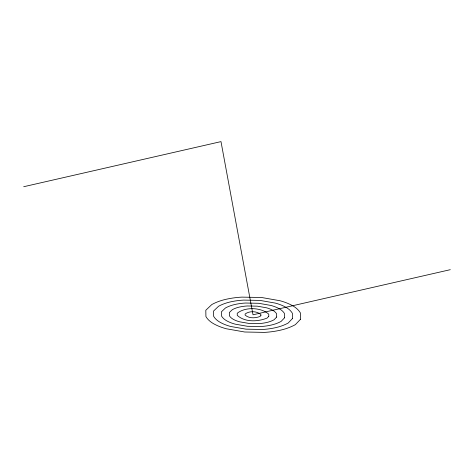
<?xml version="1.0" encoding="UTF-8"?>
<svg xmlns="http://www.w3.org/2000/svg" width="474" height="474" viewBox="0 0 474 474"><rect width="100%" height="100%" fill="white"/><g stroke="black" fill="none" stroke-linecap="round" stroke-linejoin="round"><path stroke-width="0.71" d="M23.7 186.72L220.991 141.613L253.009 314.789L450.3 269.682M260.901 315.536L260.042 316.442C255.403 318.291 249.034 318.617 245.135 315.091L245.117 314.043C249.365 310.731 256.789 310.991 260.884 314.487L260.901 315.536M268.794 316.282L267.075 318.09C257.797 321.793 245.058 322.444 237.267 315.4L237.225 313.29C245.111 306.708 261.168 307.276 268.752 314.179L268.794 316.282M276.686 317.035L274.102 319.743A19.327 11.495 -8.1 0 1 266.767 322.474A28.505 16.957 -8.1 0 1 258.644 323.606L248.785 323.41L239.625 321.805A28.505 16.957 -8.1 0 1 233.279 319.298A18.202 10.825 -8.1 0 1 229.392 315.702L229.327 312.544L232.343 309.676A18.202 10.825 -8.1 0 1 239.252 307.105A28.505 16.957 -8.1 0 1 247.375 305.973L257.234 306.168L266.394 307.774A28.505 16.957 -8.1 0 1 272.74 310.28A18.202 10.825 -8.1 0 1 276.626 313.877L276.686 317.035M284.584 317.781L281.135 321.39A25.768 15.328 -8.1 0 1 271.353 325.034A38.003 22.604 -8.1 0 1 260.516 326.545L247.381 326.284L235.163 324.145A38.003 22.604 -8.1 0 1 226.702 320.803A24.269 14.433 -8.1 0 1 221.518 316.01L221.435 311.797L225.452 307.976A24.269 14.433 -8.1 0 1 234.666 304.545A38.003 22.604 -8.1 0 1 245.502 303.034L258.638 303.289L270.855 305.434A38.003 22.604 -8.1 0 1 279.316 308.775A24.269 14.433 -8.1 0 1 284.501 313.569L284.584 317.781M292.476 318.528L288.168 323.043A32.208 19.156 -8.1 0 1 275.939 327.593A47.507 28.256 -8.1 0 1 262.395 329.483L245.97 329.163L230.702 326.479A47.507 28.256 -8.1 0 1 220.126 322.308A30.33 18.042 -8.1 0 1 213.644 316.312L213.543 311.051L218.561 306.269A30.33 18.042 -8.1 0 1 230.08 301.979A47.507 28.256 -8.1 0 1 243.624 300.095L260.048 300.415L275.317 303.099A47.507 28.256 -8.1 0 1 285.893 307.271A30.33 18.042 -8.1 0 1 292.375 313.267L292.476 318.528M300.522 319.245L295.349 324.66A38.649 22.989 -8.1 0 1 280.679 330.123A57.004 33.909 -8.1 0 1 264.427 332.387L244.714 332.001L226.394 328.784A57.004 33.909 -8.1 0 1 213.703 323.778A36.397 21.65 -8.1 0 1 205.923 316.585L205.805 310.269L211.825 304.533A36.397 21.65 -8.1 0 1 225.642 299.384A57.004 33.909 -8.1 0 1 241.894 297.121L261.607 297.506L279.927 300.723A57.004 33.909 -8.1 0 1 292.618 305.73A36.397 21.65 -8.1 0 1 300.398 312.929L300.522 319.245"/></g></svg>
